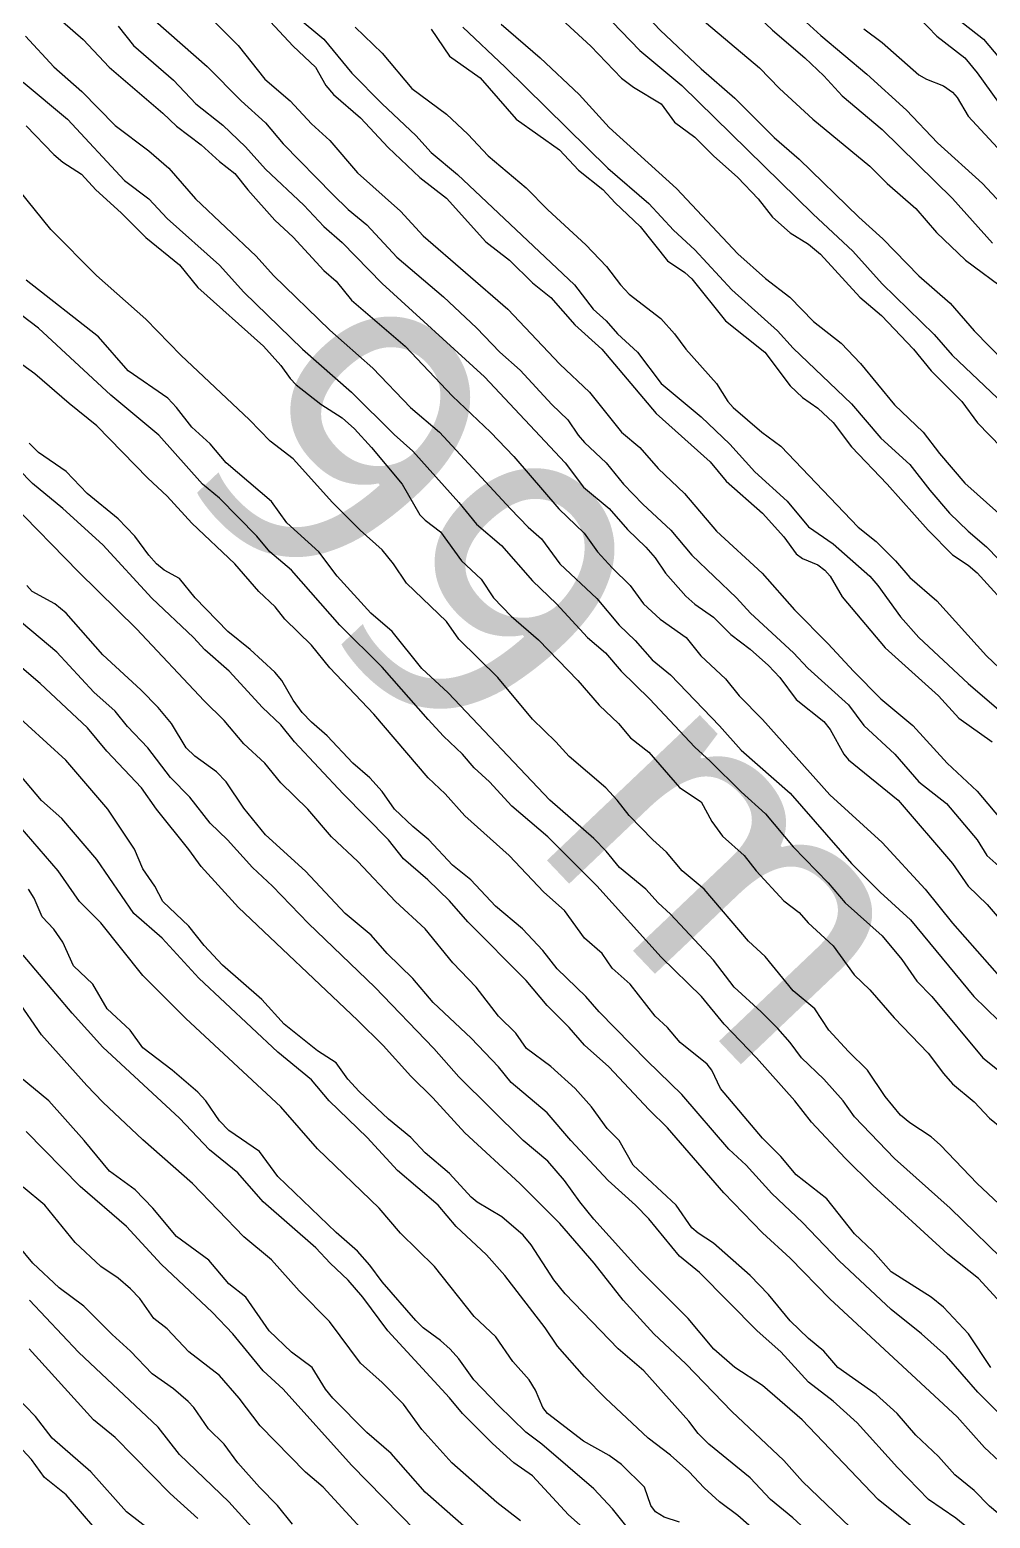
# Model space of a CAD drawing. Extents: x 474277 to 475042, y 254928 to 255625.
# Drawn here: x 474719.29 to 474743.3, y 255450.98 to 255488.19 of the extents above; entities that cross this region are included whole.
import ezdxf

# ---------------------------------------------------------------- set-up
doc = ezdxf.new("R2010")
doc.units = 0
doc.header["$MEASUREMENT"] = 0
doc.layers.add('BaseMapV2_DTM_export_MonNov09090547073261 — entities', color=1, linetype='CONTINUOUS')
doc.styles.get("Standard").update_dxf_attribs({"font": 'romans.shx'})

msp = doc.modelspace()

# ---------------------------------------------------------------- linework, layer by layer
at = {"layer": 'BaseMapV2_DTM_export_MonNov09090547073261 — entities', "color": 15, "linetype": 'Continuous', "true_color": 0xb7484b}
for points in [[(474719.407, 255489.022, 99), (474720.628, 255487.948, 99), (474721.279, 255487.258, 99), (474722.624, 255486.108, 99), (474722.962, 255485.777, 99), (474723.576, 255485.311, 99), (474724.036, 255484.897, 99), (474724.419, 255484.6, 99), (474724.742, 255484.191, 99), (474725.416, 255483.431, 99), (474725.876, 255483.007, 99), (474726.643, 255482.168, 99), (474726.95, 255481.901, 99), (474727.332, 255481.431, 99), (474728.677, 255480.281, 99), (474729.863, 255479.029, 99), (474730.807, 255478.134, 99), (474731.397, 255477.524, 99), (474732.519, 255476.217, 99), (474733.148, 255475.603, 99), (474733.486, 255475.143, 99), (474733.85, 255474.738, 99), (474734.301, 255474.3, 99), (474734.635, 255473.84, 99), (474735.048, 255473.457, 99), (474735.697, 255472.997, 99), (474736.065, 255472.536, 99), (474736.687, 255471.965, 99), (474737.026, 255471.54, 99), (474737.608, 255470.95, 99), (474739.294, 255469.062, 99), (474740.598, 255467.871, 99), (474741.67, 255466.709, 99), (474742.361, 255465.859, 99), (474743.588, 255464.458, 99)], [(474732.164, 255488.841, 96.5), (474733.314, 255487.783, 96.5), (474734.08, 255486.981, 96.5), (474734.387, 255486.751, 96.5), (474735.077, 255486.334, 96.5), (474735.41, 255485.878, 96.5), (474735.921, 255485.504, 96.5), (474736.382, 255485.035, 96.5), (474736.99, 255484.498, 96.5), (474737.5, 255483.961, 96.5), (474737.86, 255483.501, 96.5), (474738.298, 255483.116, 96.5), (474738.758, 255482.831, 96.5), (474739.054, 255482.581, 96.5), (474740.041, 255481.508, 96.5), (474740.581, 255481.048, 96.5), (474741.384, 255480.204, 96.5), (474741.827, 255479.667, 96.5), (474742.592, 255478.895, 96.5), (474742.982, 255478.364, 96.5), (474743.581, 255477.75, 96.5)], [(474736.994, 255489.011, 95.5), (474737.857, 255488.178, 95.5), (474738.666, 255487.488, 95.5), (474739.141, 255487.038, 95.5), (474739.601, 255486.536, 95.5), (474740.598, 255485.698, 95.5), (474742.361, 255483.971, 95.5), (474743.358, 255482.857, 95.5)], [(474723.806, 255488.494, 98.25), (474724.507, 255487.795, 98.25), (474725.174, 255486.952, 98.25), (474725.799, 255486.414, 98.25), (474726.336, 255485.836, 98.25), (474726.797, 255485.418, 98.25), (474727.486, 255484.615, 98.25), (474728.56, 255483.654, 98.25), (474729.125, 255483.041, 98.25), (474731.243, 255481.205, 98.25), (474732.547, 255479.831, 98.25), (474733.285, 255479.131, 98.25), (474734.083, 255478.134, 98.25), (474734.541, 255477.745, 98.25), (474735.001, 255477.223, 98.25), (474735.655, 255476.6, 98.25), (474736.457, 255475.653, 98.25), (474737.604, 255474.607, 98.25), (474738.409, 255473.687, 98.25), (474739.252, 255472.843, 98.25), (474739.881, 255472.153, 98.25), (474740.569, 255471.463, 98.25), (474741.365, 255470.801, 98.25), (474742.224, 255469.853, 98.25), (474742.975, 255469.158, 98.25), (474744.968, 255466.791, 98.25)], [(474725.186, 255488.522, 98), (474725.876, 255487.776, 98), (474726.433, 255487.258, 98), (474726.691, 255486.798, 98), (474726.887, 255486.568, 98), (474727.563, 255485.989, 98), (474728.253, 255485.247, 98), (474729.042, 255484.498, 98), (474729.71, 255483.983, 98), (474730.695, 255482.888, 98), (474731.281, 255482.428, 98), (474731.857, 255481.863, 98), (474732.317, 255481.5, 98), (474732.919, 255480.817, 98), (474733.592, 255480.204, 98), (474734.951, 255478.594, 98), (474736.304, 255477.39, 98), (474736.699, 255476.907, 98), (474737.608, 255476.106, 98), (474738.144, 255475.511, 98), (474738.451, 255475.088, 98), (474738.604, 255474.969, 98), (474738.988, 255474.813, 98), (474739.169, 255474.683, 98), (474739.297, 255474.53, 98), (474739.601, 255474.016, 98), (474740.675, 255472.743, 98), (474742.004, 255471.54, 98), (474742.515, 255470.984, 98), (474743.347, 255470.39, 98)], [(474725.953, 255488.526, 97.75), (474726.643, 255487.953, 97.75), (474727.348, 255487.105, 97.75), (474728.1, 255486.338, 97.75), (474728.943, 255485.542, 97.75), (474729.327, 255485.123, 97.75), (474729.984, 255484.575, 97.75), (474732.906, 255481.814, 97.75), (474733.373, 255481.201, 97.75), (474733.697, 255480.915, 97.75), (474733.988, 255480.587, 97.75), (474734.483, 255480.127, 97.75), (474735.077, 255479.349, 97.75), (474736.074, 255478.512, 97.75), (474736.789, 255477.827, 97.75), (474737.417, 255477.137, 97.75), (474738.221, 255476.405, 97.75), (474738.758, 255475.766, 97.75), (474739.371, 255475.341, 97.75), (474740.291, 255474.53, 97.75), (474740.49, 255474.3, 97.75), (474741.058, 255473.517, 97.75), (474741.518, 255472.996, 97.75), (474742.746, 255471.846, 97.75), (474743.512, 255471.193, 97.75)], [(474733.62, 255488.629, 96.25), (474734.541, 255487.673, 96.25), (474735.59, 255486.798, 96.25), (474738.874, 255483.578, 96.25), (474739.867, 255482.658, 96.25), (474740.598, 255481.835, 96.25), (474741.901, 255480.57, 96.25), (474742.346, 255480.051, 96.25), (474743.479, 255478.977, 96.25)], [(474734.617, 255488.635, 96), (474735.053, 255488.178, 96), (474736.074, 255487.216, 96), (474736.917, 255486.477, 96), (474737.897, 255485.495, 96), (474738.528, 255484.957, 96), (474740.019, 255483.501, 96), (474740.615, 255482.964, 96), (474741.518, 255482.04, 96), (474742.297, 255481.354, 96), (474742.898, 255480.664, 96), (474743.665, 255479.882, 96)], [(474736.05, 255488.485, 95.75), (474737.531, 255487.238, 95.75), (474738.037, 255486.722, 95.75), (474738.867, 255485.955, 95.75), (474740.291, 255484.781, 95.75), (474740.727, 255484.345, 95.75), (474741.441, 255483.721, 95.75), (474741.955, 255483.118, 95.75), (474742.685, 255482.428, 95.75), (474743.742, 255481.647, 95.75)], [(474738.331, 255488.715, 95.25), (474739.064, 255488.047, 95.25), (474740.215, 255487.081, 95.25), (474741.211, 255486.182, 95.25), (474741.978, 255485.362, 95.25), (474743.109, 255484.345, 95.25), (474744.038, 255483.348, 95.25)], [(474741.518, 255488.493, 94.75), (474741.969, 255488.025, 94.75), (474742.668, 255487.489, 94.75), (474742.975, 255487.114, 94.75), (474743.696, 255486.108, 94.75)], [(474742.438, 255488.497, 94.5), (474743.128, 255487.953, 94.5), (474743.972, 255486.952, 94.5)], [(474721.506, 255488.277, 98.75), (474721.889, 255487.794, 98.75), (474722.886, 255486.925, 98.75), (474723.444, 255486.338, 98.75), (474724.119, 255485.801, 98.75), (474724.684, 255485.265, 98.75), (474725.186, 255484.708, 98.75), (474726.142, 255483.808, 98.75), (474726.643, 255483.274, 98.75), (474727.103, 255482.868, 98.75), (474728.1, 255481.846, 98.75), (474730.661, 255479.514, 98.75), (474732.674, 255477.367, 98.75), (474733.131, 255476.754, 98.75), (474733.774, 255476.222, 98.75), (474734.234, 255475.698, 98.75), (474734.694, 255475.259, 98.75), (474734.924, 255474.986, 98.75), (474735.18, 255474.607, 98.75), (474735.691, 255474.035, 98.75), (474735.921, 255473.828, 98.75), (474736.381, 255473.508, 98.75), (474736.813, 255473.073, 98.75), (474737.301, 255472.71, 98.75), (474737.761, 255472.296, 98.75), (474738.043, 255472, 98.75), (474738.451, 255471.451, 98.75), (474739.141, 255470.895, 98.75), (474739.302, 255470.696, 98.75), (474739.645, 255470.083, 98.75), (474739.755, 255469.94, 98.75), (474740.995, 255468.933, 98.75), (474742.361, 255467.346, 98.75), (474742.745, 255466.786, 98.75), (474743.226, 255466.326, 98.75), (474743.972, 255465.445, 98.75)], [(474722.426, 255488.412, 98.5), (474723.729, 255487.273, 98.5), (474724.579, 255486.415, 98.5), (474725.186, 255485.864, 98.5), (474725.628, 255485.341, 98.5), (474726.873, 255484.067, 98.5), (474727.256, 255483.694, 98.5), (474727.716, 255483.314, 98.5), (474728.472, 255482.504, 98.5), (474729.633, 255481.512, 98.5), (474730.459, 255480.741, 98.5), (474731.04, 255480.127, 98.5), (474731.55, 255479.682, 98.5), (474732.339, 255478.824, 98.5), (474732.74, 255478.441, 98.5), (474732.998, 255478.057, 98.5), (474733.16, 255477.869, 98.5), (474733.703, 255477.367, 98.5), (474734.135, 255476.83, 98.5), (474734.617, 255476.327, 98.5), (474735.314, 255475.68, 98.5), (474735.844, 255475.055, 98.5), (474736.96, 255473.993, 98.5), (474737.312, 255473.61, 98.5), (474738.383, 255472.613, 98.5), (474738.743, 255472.23, 98.5), (474739.755, 255471.312, 98.5), (474740.138, 255470.795, 98.5), (474740.919, 255470.083, 98.5), (474741.516, 255469.393, 98.5), (474742.208, 255468.847, 98.5), (474742.972, 255467.936, 98.5), (474743.213, 255467.552, 98.5), (474743.742, 255467.084, 98.5)], [(474727.428, 255488.255, 97.5), (474728.1, 255487.606, 97.5), (474728.844, 255486.722, 97.5), (474729.71, 255486.076, 97.5), (474730.247, 255485.577, 97.5), (474730.753, 255485.035, 97.5), (474731.704, 255484.236, 97.5), (474732.24, 255483.686, 97.5), (474733.191, 255482.811, 97.5), (474733.708, 255482.274, 97.5), (474734.058, 255481.814, 97.5), (474734.278, 255481.584, 97.5), (474735.064, 255480.971, 97.5), (474735.406, 255480.587, 97.5), (474735.695, 255480.204, 97.5), (474736.457, 255479.343, 97.5), (474736.742, 255478.901, 97.5), (474736.873, 255478.747, 97.5), (474737.588, 255478.134, 97.5), (474738.068, 255477.779, 97.5), (474740.002, 255475.757, 97.5), (474740.445, 255475.398, 97.5), (474740.929, 255474.913, 97.5), (474741.288, 255474.499, 97.5), (474741.964, 255473.917, 97.5), (474743.205, 255472.538, 97.5), (474744.506, 255471.31, 97.5)], [(474729.327, 255488.2, 97.25), (474729.787, 255487.526, 97.25), (474730.553, 255486.984, 97.25), (474731.454, 255485.955, 97.25), (474732.532, 255485.188, 97.25), (474733.007, 255484.679, 97.25), (474733.62, 255484.195, 97.25), (474733.927, 255483.86, 97.25), (474734.549, 255483.271, 97.25), (474735.231, 255482.409, 97.25), (474735.669, 255482.121, 97.25), (474735.844, 255481.963, 97.25), (474736.687, 255480.915, 97.25), (474737.668, 255480.127, 97.25), (474738.298, 255479.289, 97.25), (474738.604, 255478.993, 97.25), (474738.988, 255478.734, 97.25), (474739.371, 255478.376, 97.25), (474739.831, 255477.767, 97.25), (474740.72, 255476.83, 97.25), (474741.749, 255475.68, 97.25), (474742.357, 255475.067, 97.25), (474742.745, 255474.807, 97.25), (474742.975, 255474.61, 97.25), (474743.895, 255473.597, 97.25)], [(474730.116, 255488.255, 97), (474731.18, 255487.258, 97), (474733.744, 255484.728, 97), (474734.771, 255483.846, 97), (474735.384, 255483.181, 97), (474735.921, 255482.684, 97), (474736.841, 255481.69, 97), (474737.979, 255480.664, 97), (474738.374, 255480.233, 97), (474739.831, 255478.842, 97), (474740.568, 255477.98, 97), (474741.288, 255477.323, 97), (474741.789, 255476.677, 97), (474742.285, 255476.108, 97), (474742.745, 255475.656, 97), (474743.205, 255475.26, 97), (474744.125, 255474.322, 97)], [(474731.078, 255488.332, 96.75), (474732.052, 255487.488, 96.75), (474733.026, 255486.568, 96.75), (474733.774, 255485.749, 96.75), (474735.461, 255484.223, 96.75), (474736.994, 255482.592, 96.75), (474737.684, 255481.974, 96.75), (474738.293, 255481.508, 96.75), (474738.881, 255480.894, 96.75), (474739.573, 255480.357, 96.75), (474740.061, 255479.85, 96.75), (474740.905, 255478.817, 96.75), (474741.624, 255478.134, 96.75), (474742.033, 255477.597, 96.75), (474742.668, 255476.852, 96.75), (474743.512, 255476.094, 96.75)], [(474740.138, 255488.21, 95), (474740.596, 255487.872, 95), (474741.518, 255487.064, 95), (474741.703, 255486.952, 95), (474742.131, 255486.786, 95), (474742.361, 255486.628, 95), (474742.473, 255486.492, 95), (474742.75, 255486.031, 95), (474743.588, 255485.124, 95)], [(474719.19, 255488.025, 99.25), (474719.895, 255487.264, 99.25), (474720.595, 255486.645, 99.25), (474721.429, 255485.795, 99.25), (474722.272, 255485.162, 99.25), (474722.769, 255484.728, 99.25), (474723.436, 255483.961, 99.25), (474724.956, 255482.528, 99.25), (474725.384, 255482.044, 99.25), (474726.796, 255480.677, 99.25), (474727.87, 255479.733, 99.25), (474728.813, 255478.747, 99.25), (474729.533, 255478.134, 99.25), (474731.308, 255476.217, 99.25), (474731.753, 255475.757, 99.25), (474732.087, 255475.463, 99.25), (474732.547, 255474.84, 99.25), (474733.467, 255473.971, 99.25), (474734.023, 255473.303, 99.25), (474734.425, 255472.92, 99.25), (474734.847, 255472.438, 99.25), (474735.307, 255472.067, 99.25), (474736.534, 255470.792, 99.25), (474737.071, 255470.185, 99.25), (474738.298, 255469.108, 99.25), (474739.831, 255467.349, 99.25), (474740.553, 255466.632, 99.25), (474741.305, 255465.942, 99.25), (474742.892, 255464.025, 99.25), (474743.818, 255463.125, 99.25)], [(474719.129, 255486.878, 99.5), (474720.234, 255485.955, 99.5), (474721.664, 255484.421, 99.5), (474722.272, 255483.962, 99.5), (474722.732, 255483.469, 99.5), (474724.036, 255482.304, 99.5), (474724.649, 255481.626, 99.5), (474726.108, 255480.204, 99.5), (474727.333, 255479.131, 99.5), (474728.406, 255478.068, 99.5), (474728.866, 255477.657, 99.5), (474730.017, 255476.371, 99.5), (474730.46, 255475.834, 99.5), (474731.088, 255475.297, 99.5), (474731.857, 255474.414, 99.5), (474732.456, 255473.84, 99.5), (474733.237, 255472.997, 99.5), (474733.687, 255472.613, 99.5), (474734.072, 255472.153, 99.5), (474734.783, 255471.463, 99.5), (474735.921, 255470.253, 99.5), (474736.304, 255469.91, 99.5), (474737.071, 255469.136, 99.5), (474737.684, 255468.59, 99.5), (474738.374, 255467.768, 99.5), (474739.25, 255466.862, 99.5), (474739.678, 255466.363, 99.5), (474740.598, 255465.544, 99.5), (474741.093, 255464.946, 99.5), (474741.464, 255464.409, 99.5), (474741.842, 255464.025, 99.5), (474743.118, 255462.492, 99.5), (474743.972, 255461.806, 99.5)], [(474719.205, 255485.786, 99.75), (474719.895, 255485.072, 99.75), (474720.125, 255484.88, 99.75), (474720.585, 255484.58, 99.75), (474720.943, 255484.191, 99.75), (474721.582, 255483.615, 99.75), (474722.196, 255482.998, 99.75), (474723.039, 255482.311, 99.75), (474723.499, 255481.747, 99.75), (474725.137, 255480.281, 99.75), (474725.569, 255479.798, 99.75), (474725.799, 255479.473, 99.75), (474725.953, 255479.31, 99.75), (474726.566, 255478.834, 99.75), (474727.103, 255478.492, 99.75), (474727.41, 255478.213, 99.75), (474727.836, 255477.75, 99.75), (474728.606, 255476.83, 99.75), (474729.041, 255476.064, 99.75), (474729.173, 255475.927, 99.75), (474729.557, 255475.64, 99.75), (474730.083, 255474.913, 99.75), (474730.573, 255474.453, 99.75), (474730.883, 255473.993, 99.75), (474731.324, 255473.533, 99.75), (474732.01, 255472.94, 99.75), (474732.989, 255471.923, 99.75), (474733.524, 255471.31, 99.75), (474734.007, 255470.85, 99.75), (474734.31, 255470.487, 99.75), (474734.771, 255470.134, 99.75), (474735.537, 255469.246, 99.75), (474736.074, 255468.891, 99.75), (474736.34, 255468.396, 99.75), (474736.611, 255468.03, 99.75), (474737.148, 255467.552, 99.75), (474737.447, 255467.169, 99.75), (474738.144, 255466.412, 99.75), (474738.528, 255466.127, 99.75), (474738.753, 255465.866, 99.75), (474739.371, 255465.288, 99.75), (474739.896, 255464.562, 99.75), (474740.291, 255464.187, 99.75), (474740.901, 255463.489, 99.75), (474741.748, 255462.609, 99.75), (474742.131, 255462.1, 99.75), (474742.361, 255461.845, 99.75), (474742.898, 255461.388, 99.75), (474743.282, 255460.985, 99.75), (474743.895, 255460.482, 99.75)], [(474743.512, 255458.842, 99.75), (474742.975, 255459.348, 99.75), (474742.055, 255460.309, 99.75), (474741.825, 255460.516, 99.75), (474741.288, 255460.867, 99.75), (474741.058, 255461.058, 99.75), (474740.675, 255461.521, 99.75), (474740.231, 255462.185, 99.75), (474739.754, 255462.645, 99.75), (474739.263, 255463.182, 99.75), (474738.913, 255463.719, 99.75), (474738.374, 255464.168, 99.75), (474737.672, 255465.022, 99.75), (474737.262, 255465.406, 99.75), (474736.151, 255466.705, 99.75), (474735.601, 255467.169, 99.75), (474735.211, 255467.629, 99.75), (474734.871, 255467.936, 99.75), (474734.279, 255468.549, 99.75), (474733.98, 255468.933, 99.75), (474733.693, 255469.239, 99.75), (474732.777, 255470.02, 99.75), (474732.444, 255470.39, 99.75), (474731.857, 255470.958, 99.75), (474730.996, 255472, 99.75), (474730.017, 255472.958, 99.75), (474729.71, 255473.401, 99.75), (474728.713, 255474.355, 99.75), (474728.389, 255474.837, 99.75), (474728.1, 255475.186, 99.75), (474727.549, 255475.68, 99.75), (474726.865, 255476.37, 99.75), (474725.876, 255477.46, 99.75), (474725.303, 255477.904, 99.75), (474724.784, 255478.441, 99.75), (474723.074, 255480.051, 99.75), (474722.196, 255480.953, 99.75), (474720.96, 255482.044, 99.75), (474719.819, 255483.2, 99.75), (474719.023, 255484.191, 99.75)], [(474743.877, 255457.201, 99.5), (474742.295, 255458.735, 99.5), (474740.905, 255459.975, 99.5), (474739.908, 255461.015, 99.5), (474739.627, 255461.418, 99.5), (474739.145, 255461.955, 99.5), (474738.581, 255462.492, 99.5), (474738.296, 255462.875, 99.5), (474737.991, 255463.22, 99.5), (474737.578, 255463.642, 99.5), (474736.896, 255464.255, 99.5), (474736.381, 255464.931, 99.5), (474735.307, 255466.079, 99.5), (474735.001, 255466.364, 99.5), (474734.691, 255466.709, 99.5), (474734.032, 255467.246, 99.5), (474733.697, 255467.658, 99.5), (474733.39, 255467.977, 99.5), (474732.295, 255468.933, 99.5), (474729.75, 255471.616, 99.5), (474729.097, 255472.221, 99.5), (474728.354, 255473.15, 99.5), (474727.815, 255473.61, 99.5), (474726.979, 255474.53, 99.5), (474726.516, 255475.143, 99.5), (474725.723, 255475.868, 99.5), (474725.339, 255476.398, 99.5), (474724.204, 255477.367, 99.5), (474723.806, 255477.841, 99.5), (474723.346, 255478.255, 99.5), (474722.962, 255478.747, 99.5), (474722.742, 255478.977, 99.5), (474721.756, 255479.667, 99.5), (474721.01, 255480.511, 99.5), (474719.205, 255481.933, 99.5)], [(474744.125, 255455.755, 99.25), (474743.009, 255456.971, 99.25), (474742.239, 255457.585, 99.25), (474740.368, 255459.302, 99.25), (474739.678, 255459.985, 99.25), (474738.83, 255460.882, 99.25), (474738.42, 255461.418, 99.25), (474737.461, 255462.492, 99.25), (474736.646, 255463.335, 99.25), (474736.082, 255464.025, 99.25), (474735.077, 255465.011, 99.25), (474733.467, 255466.788, 99.25), (474732.241, 255468.013, 99.25), (474731.344, 255468.779, 99.25), (474730.783, 255469.393, 99.25), (474730.4, 255469.742, 99.25), (474730.109, 255470.083, 99.25), (474729.633, 255470.535, 99.25), (474729.25, 255470.948, 99.25), (474728.1, 255472.254, 99.25), (474727.044, 255473.303, 99.25), (474725.833, 255474.683, 99.25), (474725.298, 255475.143, 99.25), (474724.967, 255475.527, 99.25), (474724.036, 255476.479, 99.25), (474723.611, 255476.83, 99.25), (474722.518, 255478.057, 99.25), (474721.32, 255479.054, 99.25), (474719.512, 255480.732, 99.25), (474719.099, 255481.048, 99.25)], [(474743.319, 255454.748, 99), (474742.755, 255455.591, 99), (474742.131, 255456.255, 99), (474741.825, 255456.506, 99), (474740.828, 255457.138, 99), (474740.363, 255457.661, 99), (474739.908, 255458.095, 99), (474739.215, 255458.965, 99), (474738.451, 255459.565, 99), (474738.068, 255460.025, 99), (474737.608, 255460.483, 99), (474736.561, 255461.725, 99), (474736.338, 255462.185, 99), (474736.227, 255462.334, 99), (474735.552, 255462.875, 99), (474735.231, 255463.253, 99), (474734.924, 255463.529, 99), (474734.302, 255464.332, 99), (474733.85, 255464.736, 99), (474733.597, 255465.099, 99), (474733.163, 255465.482, 99), (474732.66, 255466.172, 99), (474732.14, 255466.632, 99), (474731.273, 255467.552, 99), (474730.17, 255468.54, 99), (474729.678, 255469.086, 99), (474729.25, 255469.49, 99), (474727.89, 255471.08, 99), (474726.796, 255472.242, 99), (474726.336, 255472.804, 99), (474725.671, 255473.457, 99), (474725.428, 255473.763, 99), (474725.022, 255474.147, 99), (474724.416, 255474.837, 99), (474723.346, 255475.858, 99), (474722.732, 255476.533, 99), (474722.246, 255476.984, 99), (474720.969, 255478.287, 99), (474720.279, 255478.843, 99), (474719.424, 255479.591, 99), (474718.515, 255480.235, 99)], [(474743.665, 255453.461, 98.75), (474742.987, 255454.134, 98.75), (474742.208, 255455.031, 98.75), (474741.58, 255455.591, 98.75), (474740.828, 255456.201, 98.75), (474739.524, 255457.415, 98.75), (474738.604, 255458.372, 98.75), (474737.838, 255459.097, 98.75), (474737.203, 255459.808, 98.75), (474736.764, 255460.207, 98.75), (474735.593, 255461.572, 98.75), (474734.725, 255462.415, 98.75), (474733.53, 255463.642, 98.75), (474733.194, 255464.025, 98.75), (474732.477, 255464.715, 98.75), (474732.116, 255465.176, 98.75), (474731.61, 255465.712, 98.75), (474730.937, 255466.28, 98.75), (474730.318, 255466.939, 98.75), (474729.863, 255467.311, 98.75), (474729.272, 255467.936, 98.75), (474728.866, 255468.27, 98.75), (474728.413, 255468.703, 98.75), (474728.1, 255469.146, 98.75), (474727.793, 255469.494, 98.75), (474727.368, 255469.853, 98.75), (474726.731, 255470.543, 98.75), (474726.336, 255470.884, 98.75), (474726.106, 255471.125, 98.75), (474725.876, 255471.433, 98.75), (474725.595, 255471.923, 98.75), (474725.416, 255472.133, 98.75), (474724.803, 255472.698, 98.75), (474724.249, 255473.15, 98.75), (474723.429, 255473.993, 98.75), (474723.039, 255474.471, 98.75), (474722.656, 255474.682, 98.75), (474722.466, 255474.837, 98.75), (474722.272, 255475.052, 98.75), (474721.923, 255475.527, 98.75), (474721.506, 255475.964, 98.75), (474720.732, 255476.6, 98.75), (474720.202, 255477.146, 98.75), (474719.512, 255477.621, 98.75), (474719.282, 255477.852, 98.75)], [(474743.512, 255452.419, 98.5), (474743.16, 255452.754, 98.5), (474742.47, 255453.521, 98.5), (474739.294, 255456.468, 98.5), (474738.298, 255457.483, 98.5), (474737.608, 255458.12, 98.5), (474736.639, 255459.118, 98.5), (474735.231, 255460.744, 98.5), (474734.773, 255461.188, 98.5), (474733.771, 255462.262, 98.5), (474733.16, 255462.809, 98.5), (474732.777, 255463.25, 98.5), (474732.229, 255463.795, 98.5), (474731.704, 255464.425, 98.5), (474730.247, 255465.894, 98.5), (474729.787, 255466.414, 98.5), (474729.24, 255466.939, 98.5), (474728.636, 255467.463, 98.5), (474728.263, 255467.936, 98.5), (474727.129, 255469.086, 98.5), (474725.913, 255470.39, 98.5), (474725.569, 255470.815, 98.5), (474725.109, 255471.252, 98.5), (474724.278, 255472.153, 98.5), (474723.674, 255472.69, 98.5), (474723.388, 255472.997, 98.5), (474722.349, 255473.984, 98.5), (474721.122, 255475.313, 98.5), (474720.125, 255476.222, 98.5), (474719.359, 255476.848, 98.5), (474718.669, 255477.557, 98.5)], [(474744.125, 255450.579, 98.25), (474743.282, 255451.286, 98.25), (474742.898, 255451.674, 98.25), (474742.412, 255452.064, 98.25), (474742.005, 255452.524, 98.25), (474741.44, 255453.061, 98.25), (474740.977, 255453.597, 98.25), (474740.445, 255454.078, 98.25), (474739.489, 255454.748, 98.25), (474739.141, 255455.156, 98.25), (474738.758, 255455.474, 98.25), (474738.298, 255455.918, 98.25), (474737.761, 255456.572, 98.25), (474737.296, 255457.048, 98.25), (474736.381, 255457.859, 98.25), (474735.997, 255458.107, 98.25), (474735.844, 255458.24, 98.25), (474735.451, 255458.811, 98.25), (474734.375, 255459.808, 98.25), (474734.022, 255460.422, 98.25), (474733.723, 255460.728, 98.25), (474733.338, 255461.265, 98.25), (474732.93, 255461.728, 98.25), (474732.317, 255462.275, 98.25), (474731.706, 255462.722, 98.25), (474731.443, 255463.105, 98.25), (474731.013, 255463.536, 98.25), (474730.448, 255464.255, 98.25), (474729.866, 255464.869, 98.25), (474729.173, 255465.719, 98.25), (474728.438, 255466.402, 98.25), (474727.492, 255467.399, 98.25), (474726.836, 255468.013, 98.25), (474726.245, 255468.703, 98.25), (474725.569, 255469.366, 98.25), (474725.168, 255469.853, 98.25), (474724.649, 255470.337, 98.25), (474724.157, 255470.926, 98.25), (474723.652, 255471.411, 98.25), (474721.966, 255473.211, 98.25), (474720.509, 255474.643, 98.25), (474718.822, 255476.374, 98.25)], [(474742.811, 255450.684, 98), (474742.438, 255450.984, 98), (474741.759, 255451.45, 98), (474740.981, 255452.252, 98), (474739.972, 255453.367, 98), (474739.371, 255453.907, 98), (474738.758, 255454.381, 98), (474738.068, 255455.145, 98), (474737.473, 255455.668, 98), (474736.03, 255457.125, 98), (474735.537, 255457.533, 98), (474734.771, 255458.466, 98), (474734.438, 255458.811, 98), (474733.747, 255459.425, 98), (474732.821, 255460.422, 98), (474732.226, 255461.112, 98), (474731.328, 255461.878, 98), (474731.008, 255462.262, 98), (474730.323, 255462.983, 98), (474729.38, 255463.872, 98), (474728.866, 255464.477, 98), (474728.224, 255465.099, 98), (474727.827, 255465.559, 98), (474727.18, 255466.096, 98), (474726.183, 255467.158, 98), (474725.186, 255468.064, 98), (474724.649, 255468.733, 98), (474724.206, 255469.393, 98), (474723.959, 255469.636, 98), (474723.422, 255470.033, 98), (474723.2, 255470.236, 98), (474722.841, 255470.85, 98), (474722.502, 255471.252, 98), (474722.074, 255471.693, 98), (474721.122, 255472.568, 98), (474720.202, 255473.609, 98), (474719.919, 255473.84, 98), (474719.354, 255474.147, 98), (474719.224, 255474.3, 98)], [(474742.131, 255450.145, 97.75), (474740.495, 255451.45, 97.75), (474738.597, 255453.444, 97.75), (474737.608, 255454.297, 97.75), (474736.917, 255454.751, 97.75), (474736.393, 255455.208, 97.75), (474735.753, 255455.974, 97.75), (474734.541, 255457.183, 97.75), (474733.39, 255458.459, 97.75), (474733.04, 255458.888, 97.75), (474732.659, 255459.425, 97.75), (474732.24, 255459.906, 97.75), (474731.627, 255460.426, 97.75), (474730.017, 255462.015, 97.75), (474729.391, 255462.722, 97.75), (474727.917, 255464.255, 97.75), (474726.259, 255465.846, 97.75), (474725.362, 255466.786, 97.75), (474724.86, 255467.246, 97.75), (474724.236, 255467.936, 97.75), (474723.806, 255468.359, 97.75), (474723.295, 255469.009, 97.75), (474722.809, 255469.497, 97.75), (474722.245, 255470.236, 97.75), (474721.738, 255470.773, 97.75), (474721.429, 255471.156, 97.75), (474720.892, 255471.629, 97.75), (474719.972, 255472.635, 97.75), (474718.669, 255473.726, 97.75)], [(474739.798, 255450.76, 97.5), (474738.604, 255451.9, 97.5), (474738.144, 255452.425, 97.5), (474736.841, 255453.647, 97.5), (474735.691, 255454.844, 97.5), (474734.894, 255455.591, 97.5), (474734.123, 255456.434, 97.5), (474733.397, 255457.355, 97.5), (474732.547, 255458.353, 97.5), (474731.542, 255459.348, 97.5), (474730.17, 255460.612, 97.5), (474729.37, 255461.495, 97.5), (474728.82, 255462.032, 97.5), (474728.126, 255462.799, 97.5), (474727.486, 255463.432, 97.5), (474724.515, 255466.249, 97.5), (474723.576, 255467.27, 97.5), (474723.269, 255467.697, 97.5), (474722.462, 255468.703, 97.5), (474722.084, 255469.239, 97.5), (474721.221, 255470.159, 97.5), (474720.739, 255470.737, 97.5), (474719.557, 255471.846, 97.5), (474717.759, 255473.38, 97.5)], [(474739.294, 255450.144, 97.25), (474738.37, 255450.99, 97.25), (474737.807, 255451.45, 97.25), (474737.301, 255451.99, 97.25), (474736.265, 255452.831, 97.25), (474735.997, 255453.104, 97.25), (474735.767, 255453.405, 97.25), (474734.639, 255454.671, 97.25), (474734.004, 255455.218, 97.25), (474732.676, 255456.588, 97.25), (474732.394, 255456.942, 97.25), (474731.824, 255457.815, 97.25), (474731.627, 255458.056, 97.25), (474731.09, 255458.517, 97.25), (474730.477, 255458.886, 97.25), (474730.323, 255459.009, 97.25), (474729.787, 255459.603, 97.25), (474729.175, 255460.115, 97.25), (474728.82, 255460.498, 97.25), (474728.26, 255460.958, 97.25), (474727.528, 255461.648, 97.25), (474727.248, 255461.955, 97.25), (474726.95, 255462.363, 97.25), (474726.49, 255462.662, 97.25), (474725.655, 255463.335, 97.25), (474725.093, 255463.949, 97.25), (474724.113, 255464.809, 97.25), (474723.652, 255465.295, 97.25), (474723.269, 255465.785, 97.25), (474722.622, 255466.402, 97.25), (474722.422, 255466.786, 97.25), (474722.119, 255467.219, 97.25), (474721.916, 255467.706, 97.25), (474721.25, 255468.703, 97.25), (474720.198, 255469.929, 97.25), (474718.771, 255471.233, 97.25)], [(474737.608, 255450.509, 97), (474736.994, 255451.05, 97), (474736.534, 255451.391, 97), (474736.151, 255451.739, 97), (474735.767, 255452.151, 97), (474735.307, 255452.563, 97), (474734.747, 255452.984, 97), (474733.681, 255453.981, 97), (474733.16, 255454.516, 97), (474732.484, 255455.284, 97), (474732.175, 255455.744, 97), (474731.166, 255457.048, 97), (474730.707, 255457.564, 97), (474729.955, 255458.275, 97), (474729.502, 255458.811, 97), (474728.483, 255459.672, 97), (474727.724, 255460.498, 97), (474726.781, 255461.418, 97), (474726.336, 255461.944, 97), (474725.493, 255462.635, 97), (474723.518, 255464.485, 97), (474722.604, 255465.482, 97), (474721.896, 255466.096, 97), (474720.969, 255467.45, 97), (474720.1, 255468.473, 97), (474719.589, 255468.921, 97), (474719.052, 255469.557, 97)], [(474735.537, 255450.881, 96.75), (474735.154, 255451.011, 96.75), (474734.936, 255451.144, 96.75), (474734.82, 255451.297, 96.75), (474734.661, 255451.757, 96.75), (474734.08, 255452.329, 96.75), (474733.774, 255452.552, 96.75), (474733.137, 255452.907, 96.75), (474732.233, 255453.597, 96.75), (474732.116, 255453.751, 96.75), (474731.934, 255454.182, 96.75), (474731.777, 255454.441, 96.75), (474731.365, 255454.901, 96.75), (474730.944, 255455.514, 96.75), (474730.4, 255456.022, 96.75), (474729.411, 255457.278, 96.75), (474728.56, 255458.111, 96.75), (474728.029, 255458.735, 96.75), (474726.49, 255460.217, 96.75), (474725.569, 255461.264, 96.75), (474723.192, 255463.473, 96.75), (474722.119, 255464.552, 96.75), (474721.07, 255465.866, 96.75), (474720.537, 255466.402, 96.75), (474720.002, 255467.169, 96.75), (474719.052, 255468.266, 96.75)], [(474734.222, 255450.76, 96.5), (474733.857, 255451.22, 96.5), (474733.39, 255451.717, 96.5), (474732.097, 255452.831, 96.5), (474731.697, 255453.137, 96.5), (474731.013, 255453.802, 96.5), (474730.393, 255454.441, 96.5), (474730.017, 255454.966, 96.5), (474729.806, 255455.208, 96.5), (474729.557, 255455.429, 96.5), (474729.125, 255455.744, 96.5), (474728.943, 255455.923, 96.5), (474728.099, 255456.895, 96.5), (474727.793, 255457.306, 96.5), (474727.482, 255457.661, 96.5), (474726.949, 255458.121, 96.5), (474725.493, 255459.527, 96.5), (474725.033, 255460.149, 96.5), (474724.266, 255460.677, 96.5), (474724.036, 255460.919, 96.5), (474723.695, 255461.418, 96.5), (474723.499, 255461.636, 96.5), (474722.855, 255462.185, 96.5), (474722.119, 255462.744, 96.5), (474721.805, 255463.182, 96.5), (474721.23, 255463.719, 96.5), (474720.87, 255464.332, 96.5), (474720.39, 255464.792, 96.5), (474720.125, 255465.381, 96.5), (474719.895, 255465.71, 96.5), (474719.601, 255466.019, 96.5), (474719.403, 255466.479, 96.5), (474719.26, 255466.709, 96.5)], [(474733.189, 255450.684, 96.25), (474732.758, 255451.067, 96.25), (474731.857, 255452.041, 96.25), (474731.392, 255452.371, 96.25), (474730.86, 255452.854, 96.25), (474730.113, 255453.597, 96.25), (474729.787, 255453.99, 96.25), (474728.243, 255455.668, 96.25), (474727.622, 255456.511, 96.25), (474727.256, 255456.933, 96.25), (474726.799, 255457.355, 96.25), (474726.447, 255457.738, 96.25), (474725.129, 255458.888, 96.25), (474724.496, 255459.617, 96.25), (474723.789, 255460.192, 96.25), (474723.039, 255460.98, 96.25), (474721.122, 255462.756, 96.25), (474720.355, 255463.604, 96.25), (474719.129, 255465.057, 96.25)], [(474731.558, 255450.914, 96), (474730.967, 255451.374, 96), (474729.841, 255452.371, 96), (474729.097, 255453.2, 96), (474728.636, 255453.832, 96), (474728.1, 255454.374, 96), (474727.563, 255454.857, 96), (474726.783, 255455.898, 96), (474726.029, 255456.663, 96), (474725.339, 255457.438, 96), (474724.649, 255458.016, 96), (474723.362, 255459.348, 96), (474722.119, 255460.439, 96), (474721.122, 255461.385, 96), (474720.725, 255461.802, 96), (474719.589, 255463.067, 96), (474718.982, 255463.949, 96)], [(474730.694, 255450.3, 95.75), (474729.173, 255451.634, 95.75), (474728.33, 255452.597, 95.75), (474727.716, 255453.127, 95.75), (474726.873, 255453.983, 95.75), (474726.684, 255454.211, 95.75), (474726.349, 255454.748, 95.75), (474725.833, 255455.131, 95.75), (474725.274, 255455.668, 95.75), (474724.694, 255456.511, 95.75), (474724.266, 255456.844, 95.75), (474723.774, 255457.431, 95.75), (474722.962, 255458.025, 95.75), (474722.368, 255458.735, 95.75), (474721.928, 255459.195, 95.75), (474721.286, 255459.655, 95.75), (474720.655, 255460.422, 95.75), (474719.768, 255461.418, 95.75), (474719.052, 255462.011, 95.75)], [(474728.943, 255450.666, 95.5), (474727.333, 255452.312, 95.5), (474725.631, 255454.211, 95.5), (474725.125, 255454.671, 95.5), (474724.369, 255455.591, 95.5), (474723.86, 255456.128, 95.5), (474722.579, 255457.337, 95.5), (474721.713, 255458.275, 95.5), (474720.554, 255459.271, 95.5), (474719.203, 255460.652, 95.5)], [(474728.33, 255449.909, 95.25), (474726.626, 255451.757, 95.25), (474726.183, 255452.135, 95.25), (474725.052, 255453.291, 95.25), (474724.525, 255453.981, 95.25), (474724.036, 255454.549, 95.25), (474723.269, 255455.144, 95.25), (474722.732, 255455.716, 95.25), (474722.392, 255455.974, 95.25), (474722.042, 255456.478, 95.25), (474721.812, 255456.72, 95.25), (474721.506, 255456.984, 95.25), (474721.071, 255457.278, 95.25), (474720.432, 255457.878, 95.25), (474719.669, 255458.811, 95.25), (474719.129, 255459.257, 95.25)], [(474725.865, 255450.837, 95), (474725.484, 255451.297, 95), (474725.033, 255451.758, 95), (474724.496, 255452.37, 95), (474724.153, 255452.831, 95), (474723.758, 255453.214, 95), (474723.393, 255453.751, 95), (474723.256, 255453.904, 95), (474722.886, 255454.217, 95), (474722.353, 255454.594, 95), (474721.812, 255455.158, 95), (474721.352, 255455.571, 95), (474720.643, 255456.281, 95), (474720.031, 255456.741, 95), (474719.373, 255457.355, 95), (474718.289, 255458.658, 95)], [(474724.91, 255450.684, 94.75), (474724.266, 255451.391, 94.75), (474723.039, 255452.579, 94.75), (474722.502, 255453.257, 94.75), (474720.509, 255455.131, 94.75), (474719.285, 255456.434, 94.75)], [(474723.499, 255450.974, 94.5), (474722.807, 255451.604, 94.5), (474721.429, 255452.998, 94.5), (474720.884, 255453.444, 94.5), (474719.282, 255455.215, 94.5)], [(474722.3, 255450.684, 94.25), (474721.715, 255451.144, 94.25), (474720.817, 255452.141, 94.25), (474719.858, 255452.984, 94.25), (474719.435, 255453.529, 94.25), (474718.922, 255454.057, 94.25)], [(474721.276, 255450.317, 94), (474720.202, 255451.566, 94), (474719.665, 255452.001, 94), (474719.338, 255452.447, 94), (474718.769, 255453.061, 94)]]:
    msp.add_polyline3d(points, dxfattribs=at)

# ---------------------------------------------------------------- texts
at = {"layer": 'BaseMapV2_DTM_export_MonNov09090547073261 — entities', "color": 250, "true_color": 0x323232, "insert": (474722.763, 255477.227), "char_height": 0.2, "width": 17.61571, "attachment_point": 7, "rotation": 313.5664}
msp.add_mtext('\\fOpen Sans|i0|b0;\\H7.02279;99\\~m', dxfattribs=at)

doc.saveas('drawing.dxf')
